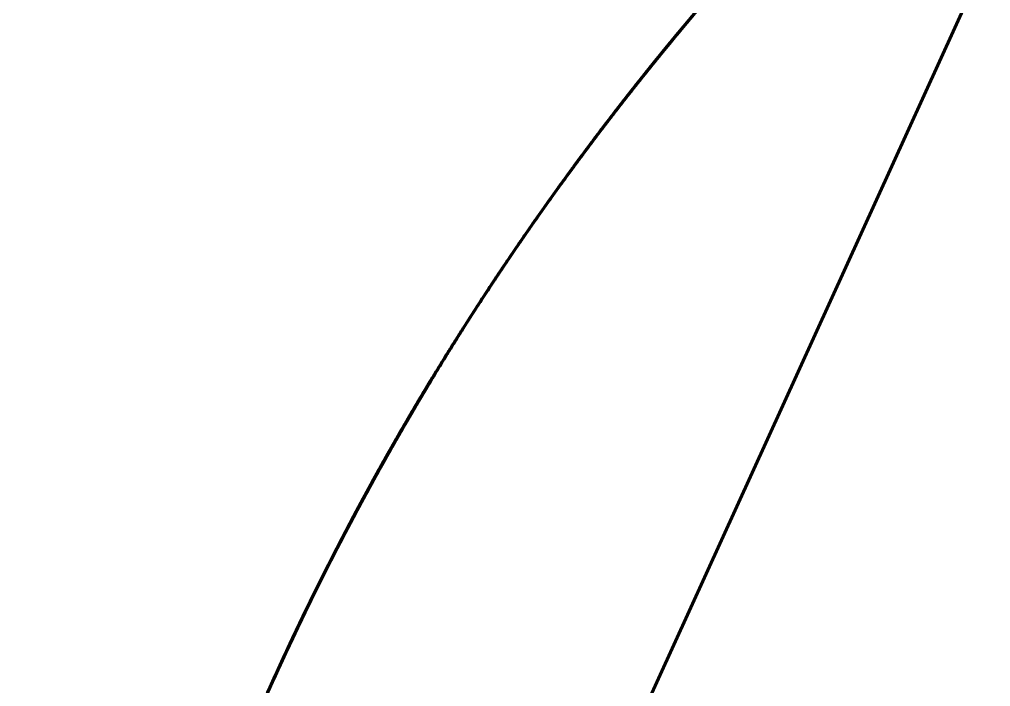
# Model space of a CAD drawing. Header units: millimetres. Extents: x 0 to 840, y 0 to 594.
# Drawn here: x 93.188 to 96.103, y 256.27 to 258.271 of the extents above; entities that cross this region are included whole.
import ezdxf

# ---------------------------------------------------------------- set-up
doc = ezdxf.new("R2010")
doc.units = ezdxf.units.MM
doc.linetypes.add('K5LT_BASIC', pattern=[0])
doc.layers.add('Системный слой', color=7, linetype='Continuous')

msp = doc.modelspace()

# ---------------------------------------------------------------- linework, layer by layer
at = {"layer": 'Системный слой', "color": 5, "linetype": 'K5LT_BASIC', "lineweight": 60, "true_color": 0x0000ff}
for p, q in [((96.57404, 259.51333), (94.91438, 255.8739)), ((94.63274, 257.51734), (94.61082, 257.48443)), ((94.61732, 257.49422), (94.60198, 257.47106)), ((94.39356, 257.13888), (94.37938, 257.11499)), ((94.30593, 256.98835), (94.30012, 256.97813)), ((94.19853, 256.79365), (94.17555, 256.75037)), ((94.20792, 256.81115), (94.1855, 256.76917)), ((94.01315, 256.42592), (93.99289, 256.3829)), ((94.00812, 256.41529), (94.00286, 256.40414)), ((93.98967, 256.37599), (93.98454, 256.36498))]:
    msp.add_line(p, q, dxfattribs=at)
for points, knots in [([(99.60669, 261.04203), (99.58233, 261.03576), (99.29992, 260.96172), (98.76682, 260.79236), (98.02918, 260.47944), (97.32403, 260.09893), (96.65753, 259.65418), (96.03552, 259.14906), (95.46345, 258.58802), (94.94634, 257.97596), (94.48869, 257.31824), (94.09454, 256.62063), (93.76732, 255.88922), (93.5099, 255.13043), (93.32454, 254.3509), (93.21285, 253.55745), (93.17583, 252.75704), (93.21378, 251.95667), (93.32639, 251.16336), (93.51266, 250.38404), (93.76588, 249.64046), (93.97681, 249.16697), (94.08896, 248.94235)], [0.9944152957, 0.9944152957, 0.9944152957, 0.9944152957, 0.9944302992, 0.9945894335, 0.9947485678, 0.9949077021, 0.9950668364, 0.9952259707, 0.995385105, 0.9955442393, 0.9957033736, 0.995862508, 0.9960216423, 0.9961807766, 0.9963399109, 0.9964990452, 0.9966581795, 0.9968173138, 0.9969764481, 0.9971355824, 0.9972947167, 0.997444463, 0.997444463, 0.997444463, 0.997444463]), ([(96.44067, 259.473), (96.23042, 259.30703), (95.82633, 258.95601), (95.3309, 258.43658), (95.04729, 258.08797), (94.93678, 257.94289)], [0.96308020286, 0.96308020286, 0.96308020286, 0.96308020286, 0.96323997454, 0.96339910885, 0.96350788952, 0.96350788952, 0.96350788952, 0.96350788952]), ([(96.0674, 259.16069), (96.03581, 259.1327), (95.80607, 258.92603), (95.39904, 258.51787), (94.88876, 257.90009), (94.43846, 257.23732), (94.05209, 256.53536), (93.79934, 255.95312), (93.67508, 255.60747), (93.64277, 255.51236)], [0.98453879518, 0.98453879518, 0.98453879518, 0.98453879518, 0.98456397199, 0.9847231063, 0.98488224061, 0.98504137492, 0.98520050923, 0.98535964354, 0.985419558, 0.985419558, 0.985419558, 0.985419558]), ([(95.96734, 259.0706), (95.89914, 259.00821), (95.63801, 258.76144), (95.34114, 258.44318), (95.12308, 258.17928), (95.07575, 258.12043)], [0.95252284121, 0.95252284121, 0.95252284121, 0.95252284121, 0.95257797581, 0.95273711012, 0.95278215215, 0.95278215215, 0.95278215215, 0.95278215215]), ([(95.43712, 258.54106), (95.40606, 258.50719), (95.19652, 258.27499), (94.8868, 257.89142), (94.63423, 257.52296), (94.53734, 257.37161)], [0.97403369439, 0.97403369439, 0.97403369439, 0.97403369439, 0.97406110757, 0.97422024188, 0.97432742861, 0.97432742861, 0.97432742861, 0.97432742861]), ([(95.41044, 258.51183), (95.34217, 258.4367), (95.09934, 258.1597), (94.82309, 257.80017), (94.62655, 257.50883), (94.58028, 257.43801)], [0.77110431236, 0.77110431236, 0.77110431236, 0.77110431236, 0.77116486314, 0.77132399745, 0.77137445731, 0.77137445731, 0.77137445731, 0.77137445731]), ([(95.41044, 258.51183), (95.35463, 258.45041), (95.12317, 258.18811), (94.85028, 257.83769), (94.6471, 257.53965), (94.59551, 257.46124)], [0.86723248326, 0.86723248326, 0.86723248326, 0.86723248326, 0.867281986, 0.86744112031, 0.86749710496, 0.86749710496, 0.86749710496, 0.86749710496]), ([(95.41044, 258.51183), (95.22671, 258.30963), (95.00549, 258.04139), (94.80123, 257.76048), (94.75844, 257.69999)], [0.803147036, 0.803147036, 0.803147036, 0.803147036, 0.80330999363, 0.80335418587, 0.80335418587, 0.80335418587, 0.80335418587]), ([(95.41044, 258.51183), (95.36876, 258.46596), (95.25468, 258.33764), (95.14451, 258.20592), (95.07575, 258.12043)], [0.51476252331, 0.51476252331, 0.51476252331, 0.51476252331, 0.51479949077, 0.51486492918, 0.51486492918, 0.51486492918, 0.51486492918]), ([(95.41044, 258.51183), (95.36349, 258.46016), (95.24959, 258.33168), (95.1396, 258.19982), (95.07575, 258.12043)], [0.78178522024, 0.78178522024, 0.78178522024, 0.78178522024, 0.78182686187, 0.78188762611, 0.78188762611, 0.78188762611, 0.78188762611]), ([(95.42664, 258.52961), (95.38303, 258.48188), (95.29312, 258.38123), (95.20563, 258.27847), (95.16071, 258.22439)], [0.696333175795, 0.696333175795, 0.696333175795, 0.696333175795, 0.696371737747, 0.696413670035, 0.696413670035, 0.696413670035, 0.696413670035]), ([(95.41044, 258.51183), (95.37044, 258.46781), (95.28614, 258.37307), (95.20397, 258.27647), (95.16095, 258.22468)], [0.066164392467, 0.066164392467, 0.066164392467, 0.066164392467, 0.066199872693, 0.066240030504, 0.066240030504, 0.066240030504, 0.066240030504]), ([(95.29708, 258.38455), (95.27448, 258.35866), (95.19946, 258.27166), (95.1262, 258.18316), (95.07575, 258.12043)], [0.055517373391, 0.055517373391, 0.055517373391, 0.055517373391, 0.055537873966, 0.055585890464, 0.055585890464, 0.055585890464, 0.055585890464]), ([(95.24293, 258.3219), (95.20263, 258.27482), (94.99154, 258.02273), (94.75801, 257.70868), (94.57727, 257.43381), (94.54369, 257.3815)], [0.84592101966, 0.84592101966, 0.84592101966, 0.84592101966, 0.84595798854, 0.84611712285, 0.84615419679, 0.84615419679, 0.84615419679, 0.84615419679]), ([(95.24053, 258.3191), (95.19757, 258.26887), (95.14241, 258.20283), (95.08825, 258.13598), (95.07575, 258.12043)], [0.664346320055, 0.664346320055, 0.664346320055, 0.664346320055, 0.664385741566, 0.664397639458, 0.664397639458, 0.664397639458, 0.664397639458]), ([(95.20838, 258.28128), (95.1918, 258.26167), (95.004, 258.03744), (94.667, 257.59034), (94.33184, 257.04648), (94.158, 256.71828), (94.11076, 256.62502)], [0.94205979422, 0.94205979422, 0.94205979422, 0.94205979422, 0.94207511139, 0.9422342457, 0.94239338001, 0.94245573552, 0.94245573552, 0.94245573552, 0.94245573552]), ([(95.21969, 258.29464), (95.19238, 258.26247), (95.14406, 258.20467), (95.09651, 258.14625), (95.07575, 258.12043)], [0.578905445426, 0.578905445426, 0.578905445426, 0.578905445426, 0.578930617441, 0.578950376444, 0.578950376444, 0.578950376444, 0.578950376444]), ([(95.17698, 258.24392), (95.15222, 258.21428), (95.11837, 258.1732), (95.0849, 258.13181), (95.07575, 258.12043)], [0.482790458454, 0.482790458454, 0.482790458454, 0.482790458454, 0.48281349459, 0.482822205545, 0.482822205545, 0.482822205545, 0.482822205545]), ([(95.16071, 258.22439), (95.0436, 258.08336), (94.81325, 257.7871), (94.60288, 257.47632), (94.50078, 257.31399)], [0.61096640702, 0.61096640702, 0.61096640702, 0.61096640702, 0.61107574793, 0.61119012754, 0.61119012754, 0.61119012754, 0.61119012754]), ([(95.16071, 258.22439), (95.04701, 258.08747), (94.81639, 257.79144), (94.60572, 257.48084), (94.50078, 257.31399)], [0.79254184093, 0.79254184093, 0.79254184093, 0.79254184093, 0.79264799491, 0.79276556145, 0.79276556145, 0.79276556145, 0.79276556145]), ([(95.16071, 258.22439), (95.12802, 258.18503), (94.92708, 257.93859), (94.70639, 257.63481), (94.53119, 257.36234), (94.50078, 257.31399)], [0.83526547242, 0.83526547242, 0.83526547242, 0.83526547242, 0.83529598982, 0.83545512412, 0.83548919298, 0.83548919298, 0.83548919298, 0.83548919298]), ([(95.16071, 258.22439), (95.09935, 258.1505), (94.87224, 257.86745), (94.65636, 257.56023), (94.5073, 257.32435), (94.50078, 257.31399)], [0.91003182756, 0.91003182756, 0.91003182756, 0.91003182756, 0.91008911521, 0.91024824952, 0.91025554811, 0.91025554811, 0.91025554811, 0.91025554811]), ([(95.16071, 258.22439), (95.1196, 258.17489), (94.91092, 257.91775), (94.69252, 257.61418), (94.52581, 257.35374), (94.5032, 257.31784)], [0.92071273544, 0.92071273544, 0.92071273544, 0.92071273544, 0.92075111394, 0.92091024825, 0.92093555221, 0.92093555221, 0.92093555221, 0.92093555221]), ([(95.16071, 258.22439), (95.13986, 258.19928), (94.94987, 257.96782), (94.73057, 257.67003), (94.54721, 257.38751), (94.50983, 257.32834)], [0.93139364332, 0.93139364332, 0.93139364332, 0.93139364332, 0.93141311267, 0.93157224698, 0.93161399021, 0.93161399021, 0.93161399021, 0.93161399021]), ([(95.16071, 258.22439), (94.99968, 258.03047), (94.80739, 257.77691), (94.62971, 257.51327), (94.59354, 257.45825)], [0.40802915735, 0.40802915735, 0.40802915735, 0.40802915735, 0.4081795035, 0.40821877828, 0.40821877828, 0.40821877828, 0.40821877828]), ([(95.16071, 258.22439), (95.01151, 258.04472), (94.82372, 257.79875), (94.64967, 257.54314), (94.60792, 257.48004)], [0.50415732824, 0.50415732824, 0.50415732824, 0.50415732824, 0.50429662635, 0.50434175853, 0.50434175853, 0.50434175853, 0.50434175853]), ([(95.16071, 258.22439), (95.08752, 258.13625), (94.93852, 257.94931), (94.79749, 257.75628), (94.72628, 257.65423)], [0.81390365667, 0.81390365667, 0.81390365667, 0.81390365667, 0.81397199236, 0.81404621354, 0.81404621354, 0.81404621354, 0.81404621354]), ([(95.16071, 258.22439), (95.0791, 258.12611), (94.95363, 257.96794), (94.83386, 257.80546), (94.79068, 257.74525)], [0.89935091969, 0.89935091969, 0.89935091969, 0.89935091969, 0.89942711649, 0.89947130872, 0.89947130872, 0.89947130872, 0.89947130872]), ([(95.16071, 258.22439), (95.10094, 258.15242), (94.99685, 258.02281), (94.89659, 257.89022), (94.85351, 257.83171)], [0.46143369672, 0.46143369672, 0.46143369672, 0.46143369672, 0.461489497136, 0.461532835937, 0.461532835937, 0.461532835937, 0.461532835937]), ([(95.16071, 258.22439), (95.10436, 258.15653), (95.01265, 258.04255), (94.9239, 257.92627), (94.88915, 257.87976)], [0.643009130631, 0.643009130631, 0.643009130631, 0.643009130631, 0.643061744112, 0.643096374892, 0.643096374892, 0.643096374892, 0.643096374892]), ([(95.16071, 258.22439), (95.11619, 258.17078), (95.02995, 258.0643), (94.94629, 257.95579), (94.90582, 257.90199)], [0.739137301524, 0.739137301524, 0.739137301524, 0.739137301524, 0.739178866964, 0.73921902233, 0.73921902233, 0.73921902233, 0.73921902233]), ([(95.16071, 258.22439), (95.11278, 258.16667), (95.0487, 258.0874), (94.98605, 258.00701), (94.96962, 257.98573)], [0.557561867612, 0.557561867612, 0.557561867612, 0.557561867612, 0.557606619987, 0.55762265737, 0.55762265737, 0.55762265737, 0.55762265737]), ([(95.16071, 258.22439), (95.11437, 258.16858), (95.05258, 258.09223), (94.99213, 258.01482), (94.97641, 257.99451)], [0.108963736771, 0.108963736771, 0.108963736771, 0.108963736771, 0.10900700191, 0.109022319081, 0.109022319081, 0.109022319081, 0.109022319081]), ([(95.16071, 258.22439), (95.13303, 258.19105), (95.08384, 258.1309), (95.03548, 258.07008), (95.01425, 258.04305)], [0.56824277549, 0.56824277549, 0.56824277549, 0.56824277549, 0.568268618714, 0.568289121354, 0.568289121354, 0.568289121354, 0.568289121354]), ([(95.16882, 258.23413), (95.1434, 258.20362), (95.09638, 258.14636), (95.0501, 258.08849), (95.0288, 258.06152)], [0.301217558074, 0.301217558074, 0.301217558074, 0.301217558074, 0.301241247613, 0.301261750253, 0.301261750253, 0.301261750253, 0.301261750253]), ([(95.16071, 258.22439), (95.14304, 258.20311), (95.11462, 258.16855), (95.08647, 258.13376), (95.07575, 258.12043)], [0.034197381634, 0.034197381634, 0.034197381634, 0.034197381634, 0.034213876512, 0.034224074705, 0.034224074705, 0.034224074705, 0.034224074705]), ([(95.16071, 258.22439), (95.14646, 258.20722), (95.118, 258.17268), (95.08982, 258.13792), (95.07575, 258.12043)], [0.215772815547, 0.215772815547, 0.215772815547, 0.215772815547, 0.215786123489, 0.215799508618, 0.215799508618, 0.215799508618, 0.215799508618]), ([(95.16071, 258.22439), (95.14987, 258.21133), (95.12138, 258.17682), (95.09316, 258.14208), (95.07575, 258.12043)], [0.39734824946, 0.39734824946, 0.39734824946, 0.39734824946, 0.397358370465, 0.397374942531, 0.397374942531, 0.397374942531, 0.397374942531]), ([(95.15039, 258.21194), (95.11781, 258.17255), (94.91736, 257.92578), (94.70518, 257.63255), (94.53715, 257.37151), (94.51381, 257.33464)], [0.65369325295, 0.65369325295, 0.65369325295, 0.65369325295, 0.65372374284, 0.65388287715, 0.65390890382, 0.65390890382, 0.65390890382, 0.65390890382]), ([(95.15107, 258.21276), (95.10304, 258.15471), (94.91091, 257.91617), (94.73173, 257.66747), (94.60444, 257.47479)], [0.37598943723, 0.37598943723, 0.37598943723, 0.37598943723, 0.37603437301, 0.37617211542, 0.37617211542, 0.37617211542, 0.37617211542]), ([(95.15107, 258.21276), (95.08964, 258.13852), (94.92638, 257.93428), (94.77261, 257.72271), (94.67945, 257.58641)], [0.72845939713, 0.72845939713, 0.72845939713, 0.72845939713, 0.72851686824, 0.72861533642, 0.72861533642, 0.72861533642, 0.72861533642]), ([(95.15107, 258.21276), (95.02901, 258.06525), (94.87956, 257.87175), (94.73861, 257.67213), (94.7085, 257.62864)], [0.69641667357, 0.69641667357, 0.69641667357, 0.69641667357, 0.69653087206, 0.69656242275, 0.69656242275, 0.69656242275, 0.69656242275]), ([(95.11096, 258.16392), (94.99656, 258.02356), (94.72462, 257.66741), (94.46411, 257.26412), (94.31549, 257.00525), (94.29986, 256.97767)], [0.33327837064, 0.33327837064, 0.33327837064, 0.33327837064, 0.3333863781, 0.33354551241, 0.33356442157, 0.33356442157, 0.33356442157, 0.33356442157]), ([(95.11096, 258.16392), (95.00826, 258.03791), (94.7505, 257.7026), (94.51815, 257.34888), (94.38537, 257.12511)], [0.42940654154, 0.42940654154, 0.42940654154, 0.42940654154, 0.42950350096, 0.42965870435, 0.42965870435, 0.42965870435, 0.42965870435]), ([(95.11096, 258.16392), (95.06497, 258.10749), (94.88336, 257.87878), (94.71358, 257.6409), (94.59318, 257.45769)], [0.27987383124, 0.27987383124, 0.27987383124, 0.27987383124, 0.27991725016, 0.28004801547, 0.28004801547, 0.28004801547, 0.28004801547]), ([(95.05837, 258.09875), (95.00724, 258.03474), (94.90604, 257.90427), (94.80866, 257.77093), (94.76059, 257.70305)], [0.087634138387, 0.087634138387, 0.087634138387, 0.087634138387, 0.087683004456, 0.087732615058, 0.087732615058, 0.087732615058, 0.087732615058]), ([(95.07073, 258.11418), (95.02357, 258.05543), (94.92192, 257.92532), (94.82408, 257.7923), (94.77204, 257.71916)], [0.002182944553, 0.002182944553, 0.002182944553, 0.002182944553, 0.002227880331, 0.002281422327, 0.002281422327, 0.002281422327, 0.002281422327]), ([(95.01425, 258.04305), (94.99302, 258.01602), (94.9153, 257.91582), (94.83982, 257.81391), (94.78602, 257.73875)], [0.365351871673, 0.365351871673, 0.365351871673, 0.365351871673, 0.365372374284, 0.365427505788, 0.365427505788, 0.365427505788, 0.365427505788]), ([(95.01423, 258.04302), (94.98816, 258.00983), (94.92595, 257.9294), (94.86518, 257.84787), (94.83013, 257.7998)], [0.632374576428, 0.632374576428, 0.632374576428, 0.632374576428, 0.632399745385, 0.632435226629, 0.632435226629, 0.632435226629, 0.632435226629]), ([(95.0288, 258.06152), (95.00749, 258.03454), (94.94493, 257.95436), (94.88382, 257.87306), (94.844, 257.81877)], [0.098324500572, 0.098324500572, 0.098324500572, 0.098324500572, 0.098345003183, 0.098385161528, 0.098385161528, 0.098385161528, 0.098385161528]), ([(94.99837, 258.02277), (94.83632, 257.81515), (94.66915, 257.57928), (94.51431, 257.3355), (94.50078, 257.31399)], [0.82463603106, 0.82463603106, 0.82463603106, 0.82463603106, 0.8247931254, 0.8248082851, 0.8248082851, 0.8248082851, 0.8248082851]), ([(94.99485, 258.01826), (94.96068, 257.97442), (94.89894, 257.89359), (94.83864, 257.81167), (94.8116, 257.7743)], [0.354677221937, 0.354677221937, 0.354677221937, 0.354677221937, 0.354710375557, 0.354737889398, 0.354737889398, 0.354737889398, 0.354737889398]), ([(94.97026, 257.98656), (94.92989, 257.93425), (94.77885, 257.73383), (94.63671, 257.52686), (94.53705, 257.37115)], [0.07698159419, 0.07698159419, 0.07698159419, 0.07698159419, 0.07702100573, 0.07713127435, 0.07713127435, 0.07713127435, 0.07713127435]), ([(94.98728, 258.00852), (94.95241, 257.96366), (94.89082, 257.88275), (94.83067, 257.80075), (94.80442, 257.76436)], [0.173104241065, 0.173104241065, 0.173104241065, 0.173104241065, 0.173138128581, 0.173164893171, 0.173164893171, 0.173164893171, 0.173164893171]), ([(94.97778, 257.99628), (94.93984, 257.94727), (94.88738, 257.87798), (94.83599, 257.8079), (94.82134, 257.78774)], [0.888728149618, 0.888728149618, 0.888728149618, 0.888728149618, 0.888765117759, 0.888779983662, 0.888779983662, 0.888779983662, 0.888779983662]), ([(94.94879, 257.95862), (94.90148, 257.89681), (94.8313, 257.80248), (94.76309, 257.70673), (94.74028, 257.67423)], [0.878056690237, 0.878056690237, 0.878056690237, 0.878056690237, 0.878103119033, 0.878126808633, 0.878126808633, 0.878126808633, 0.878126808633]), ([(94.93904, 257.94586), (94.88861, 257.87972), (94.79435, 257.75226), (94.70367, 257.62224), (94.66139, 257.55988)], [0.514909015172, 0.514909015172, 0.514909015172, 0.514909015172, 0.51495862508, 0.515003560903, 0.515003560903, 0.515003560903, 0.515003560903]), ([(94.90582, 257.90199), (94.86534, 257.84819), (94.66764, 257.57882), (94.34071, 257.07383), (94.05253, 256.52152), (93.90803, 256.19668), (93.87325, 256.11509)], [0.96351808773, 0.96351808773, 0.96351808773, 0.96351808773, 0.96355824316, 0.96371737747, 0.96387651178, 0.96392941491, 0.96392941491, 0.96392941491, 0.96392941491]), ([(94.90403, 257.89961), (94.85775, 257.83805), (94.76163, 257.70653), (94.66931, 257.57231), (94.62172, 257.50084)], [0.600367812182, 0.600367812182, 0.600367812182, 0.600367812182, 0.600413749204, 0.600464966738, 0.600464966738, 0.600464966738, 0.600464966738]), ([(94.90461, 257.90038), (94.88981, 257.88071), (94.83327, 257.80483), (94.77799, 257.72801), (94.7378, 257.67069)], [0.258578567105, 0.258578567105, 0.258578567105, 0.258578567105, 0.258593252706, 0.258635010093, 0.258635010093, 0.258635010093, 0.258635010093]), ([(94.90846, 257.9055), (94.88444, 257.8736), (94.83622, 257.80863), (94.78893, 257.74298), (94.76522, 257.70957)], [0.344024556757, 0.344024556757, 0.344024556757, 0.344024556757, 0.34404837683, 0.34407281427, 0.34407281427, 0.34407281427, 0.34407281427]), ([(94.88091, 257.86872), (94.82515, 257.79383), (94.71963, 257.64719), (94.61882, 257.49728), (94.57123, 257.42413)], [0.14109644478, 0.14109644478, 0.14109644478, 0.14109644478, 0.1411521324, 0.14120418668, 0.14120418668, 0.14120418668, 0.14120418668]), ([(94.89139, 257.88276), (94.82579, 257.79504), (94.71791, 257.64487), (94.61497, 257.49129), (94.57386, 257.42816)], [0.85671378937, 0.85671378937, 0.85671378937, 0.85671378937, 0.85677912158, 0.8568240574, 0.8568240574, 0.8568240574, 0.8568240574]), ([(94.8116, 257.7743), (94.78456, 257.73693), (94.67722, 257.58603), (94.57481, 257.43169), (94.50078, 257.31399)], [0.9528687305, 0.9528687305, 0.9528687305, 0.9528687305, 0.95289624443, 0.95297917962, 0.95297917962, 0.95297917962, 0.95297917962]), ([(94.80789, 257.76917), (94.7867, 257.73984), (94.71969, 257.64584), (94.6546, 257.5505), (94.61082, 257.48443)], [0.68584729245, 0.68584729245, 0.68584729245, 0.68584729245, 0.685868873329, 0.685916146234, 0.685916146234, 0.685916146234, 0.685916146234]), ([(94.79068, 257.74525), (94.74915, 257.68736), (94.66743, 257.57036), (94.58866, 257.45135), (94.54997, 257.39127)], [0.76061950621, 0.76061950621, 0.76061950621, 0.76061950621, 0.760661998727, 0.760704625184, 0.760704625184, 0.760704625184, 0.760704625184]), ([(94.75166, 257.6904), (94.64283, 257.53613), (94.50498, 257.32627), (94.37655, 257.11066), (94.34533, 257.05691)], [0.80335652232, 0.80335652232, 0.80335652232, 0.80335652232, 0.80346912794, 0.80350620267, 0.80350620267, 0.80350620267, 0.80350620267]), ([(94.76522, 257.70957), (94.74152, 257.67617), (94.65065, 257.54614), (94.56343, 257.4136), (94.50078, 257.31399)], [0.226582827604, 0.226582827604, 0.226582827604, 0.226582827604, 0.226607256525, 0.226677443975, 0.226677443975, 0.226677443975, 0.226677443975]), ([(94.75341, 257.69288), (94.71544, 257.63909), (94.6423, 257.53291), (94.57158, 257.42509), (94.53757, 257.37197)], [0.215905984013, 0.215905984013, 0.215905984013, 0.215905984013, 0.215945257798, 0.215982884483, 0.215982884483, 0.215982884483, 0.215982884483]), ([(94.7624, 257.7056), (94.72751, 257.65636), (94.65404, 257.55033), (94.58299, 257.44266), (94.54588, 257.38492)], [0.579053754708, 0.579053754708, 0.579053754708, 0.579053754708, 0.579089751751, 0.57913069316, 0.57913069316, 0.57913069316, 0.57913069316]), ([(94.75844, 257.69999), (94.71565, 257.63951), (94.64825, 257.54158), (94.58293, 257.44227), (94.55861, 257.40467)], [0.034328818693, 0.034328818693, 0.034328818693, 0.034328818693, 0.034373010821, 0.03439971926, 0.03439971926, 0.03439971926, 0.03439971926]), ([(94.76527, 257.70964), (94.74774, 257.68493), (94.68482, 257.59525), (94.62363, 257.50436), (94.58028, 257.43801)], [0.589733677071, 0.589733677071, 0.589733677071, 0.589733677071, 0.589751750478, 0.589799022187, 0.589799022187, 0.589799022187, 0.589799022187]), ([(94.73391, 257.66515), (94.61173, 257.49061), (94.47511, 257.27903), (94.34806, 257.06178), (94.32879, 257.02831)], [0.16250818577, 0.16250818577, 0.16250818577, 0.16250818577, 0.16263526416, 0.16265830007, 0.16265830007, 0.16265830007, 0.16265830007]), ([(94.74065, 257.67476), (94.69806, 257.61409), (94.62515, 257.50731), (94.55468, 257.39891), (94.52507, 257.35238)], [0.749955785046, 0.749955785046, 0.749955785046, 0.749955785046, 0.75, 0.750032897313, 0.750032897313, 0.750032897313, 0.750032897313]), ([(94.74761, 257.68465), (94.72537, 257.65307), (94.65369, 257.5498), (94.58429, 257.44496), (94.53734, 257.37161)], [0.493611591458, 0.493611591458, 0.493611591458, 0.493611591458, 0.493634627626, 0.493686574155, 0.493686574155, 0.493686574155, 0.493686574155]), ([(94.73569, 257.66768), (94.70237, 257.62012), (94.6359, 257.52316), (94.57145, 257.42484), (94.53936, 257.37475)], [0.664510240386, 0.664510240386, 0.664510240386, 0.664510240386, 0.664544875875, 0.664580357115, 0.664580357115, 0.664580357115, 0.664580357115]), ([(94.73775, 257.67063), (94.71273, 257.63494), (94.65745, 257.55481), (94.60355, 257.47375), (94.57422, 257.42872)], [0.13046413043, 0.13046413043, 0.13046413043, 0.13046413043, 0.130490133673, 0.130522189582, 0.130522189582, 0.130522189582, 0.130522189582]), ([(94.71752, 257.64164), (94.59081, 257.45933), (94.46524, 257.26275), (94.3479, 257.06135), (94.34235, 257.05178)], [0.06638571173, 0.06638571173, 0.06638571173, 0.06638571173, 0.06651814131, 0.06652473923, 0.06652473923, 0.06652473923, 0.06652473923]), ([(94.72036, 257.64573), (94.70429, 257.62264), (94.66033, 257.55879), (94.61723, 257.49435), (94.59013, 257.45305)], [0.312045603405, 0.312045603405, 0.312045603405, 0.312045603405, 0.31206238065, 0.312091843638, 0.312091843638, 0.312091843638, 0.312091843638]), ([(94.70606, 257.62512), (94.69928, 257.61531), (94.65211, 257.5468), (94.60595, 257.4776), (94.56715, 257.41785)], [0.045027893671, 0.045027893671, 0.045027893671, 0.045027893671, 0.045035009548, 0.045077504179, 0.045077504179, 0.045077504179, 0.045077504179]), ([(94.67702, 257.58285), (94.66065, 257.55888), (94.61134, 257.48586), (94.56317, 257.41209), (94.53139, 257.36229)], [0.48295531274, 0.48295531274, 0.48295531274, 0.48295531274, 0.482972628899, 0.483007863417, 0.483007863417, 0.483007863417, 0.483007863417]), ([(94.66139, 257.55988), (94.6399, 257.52819), (94.58551, 257.44678), (94.53252, 257.36445), (94.50078, 257.31399)], [0.386832666322, 0.386832666322, 0.386832666322, 0.386832666322, 0.386855506047, 0.386891062139, 0.386891062139, 0.386891062139, 0.386891062139]), ([(94.65241, 257.5466), (94.61324, 257.4886), (94.56238, 257.41125), (94.5128, 257.33309), (94.50078, 257.31399)], [0.194579511476, 0.194579511476, 0.194579511476, 0.194579511476, 0.194621260344, 0.194634720346, 0.194634720346, 0.194634720346, 0.194634720346]), ([(94.66647, 257.56736), (94.65066, 257.5441), (94.61867, 257.49652), (94.58716, 257.44861), (94.57123, 257.42413)], [0.301383604993, 0.301383604993, 0.301383604993, 0.301383604993, 0.301400381923, 0.301417804838, 0.301417804838, 0.301417804838, 0.301417804838]), ([(94.61732, 257.49422), (94.58154, 257.44038), (94.50362, 257.32019), (94.42875, 257.19809), (94.3886, 257.13055)], [0.72863744059, 0.72863744059, 0.72863744059, 0.72863744059, 0.728676002546, 0.728722866489, 0.728722866489, 0.728722866489, 0.728722866489]), ([(94.50078, 257.31399), (94.36791, 257.10273), (94.23715, 256.8731), (94.11728, 256.63789), (94.11076, 256.62502)], [0.01305928643, 0.01305928643, 0.01305928643, 0.01305928643, 0.01320814768, 0.0132167502, 0.0132167502, 0.0132167502, 0.0132167502]), ([(94.50078, 257.31399), (94.37929, 257.12082), (94.24769, 256.89172), (94.12693, 256.65695), (94.11076, 256.62502)], [0.73936102208, 0.73936102208, 0.73936102208, 0.73936102208, 0.73949713558, 0.73951848586, 0.73951848586, 0.73951848586, 0.73951848586]), ([(94.50078, 257.31399), (94.46652, 257.25952), (94.33065, 257.03798), (94.20496, 256.81036), (94.11637, 256.63606)], [0.97434099536, 0.97434099536, 0.97434099536, 0.97434099536, 0.97437937619, 0.97449599675, 0.97449599675, 0.97449599675, 0.97449599675]), ([(94.50078, 257.31399), (94.39617, 257.14765), (94.27067, 256.93196), (94.15479, 256.71111), (94.13065, 256.66404)], [0.75004192996, 0.75004192996, 0.75004192996, 0.75004192996, 0.75015913431, 0.75019068527, 0.75019068527, 0.75019068527, 0.75019068527]), ([(94.50078, 257.31399), (94.49592, 257.30626), (94.37107, 257.10705), (94.25446, 256.9027), (94.15033, 256.70217)], [0.18395381246, 0.18395381246, 0.18395381246, 0.18395381246, 0.18395926162, 0.18409403746, 0.18409403746, 0.18409403746, 0.18409403746]), ([(94.50078, 257.31399), (94.42992, 257.20133), (94.30941, 256.9994), (94.19733, 256.79269), (94.15033, 256.70217)], [0.77140374571, 0.77140374571, 0.77140374571, 0.77140374571, 0.77148313176, 0.77154397072, 0.77154397072, 0.77154397072, 0.77154397072]), ([(94.50078, 257.31399), (94.43978, 257.217), (94.31862, 257.01548), (94.20587, 256.80913), (94.15033, 256.70217)], [0.8675319166, 0.8675319166, 0.8675319166, 0.8675319166, 0.86760025461, 0.86767214161, 0.86767214161, 0.86767214161, 0.86767214161]), ([(94.50078, 257.31399), (94.42423, 257.19228), (94.31026, 257.00049), (94.2039, 256.80444), (94.16708, 256.73427)], [0.40825287789, 0.40825287789, 0.40825287789, 0.40825287789, 0.40833863781, 0.40838590415, 0.40838590415, 0.40838590415, 0.40838590415]), ([(94.50078, 257.31399), (94.40318, 257.15881), (94.29358, 256.97144), (94.19124, 256.78013), (94.17555, 256.75037)], [0.66459466694, 0.66459466694, 0.66459466694, 0.66459466694, 0.66470401018, 0.66472407591, 0.66472407591, 0.66472407591, 0.66472407591]), ([(94.50078, 257.31399), (94.45382, 257.23932), (94.35242, 257.07242), (94.25679, 256.90214), (94.20614, 256.80784)], [0.69663739056, 0.69663739056, 0.69663739056, 0.69663739056, 0.69669000637, 0.69675385633, 0.69675385633, 0.69675385633, 0.69675385633]), ([(94.50078, 257.31399), (94.4707, 257.26615), (94.41691, 257.17873), (94.36472, 257.09036), (94.34158, 257.05046)], [0.707318298435, 0.707318298435, 0.707318298435, 0.707318298435, 0.707352005092, 0.707379516207, 0.707379516207, 0.707379516207, 0.707379516207]), ([(94.50078, 257.31399), (94.47202, 257.26826), (94.41951, 257.18299), (94.3685, 257.0968), (94.34533, 257.05691)], [0.258720167594, 0.258720167594, 0.258720167594, 0.258720167594, 0.258752387015, 0.258779900836, 0.258779900836, 0.258779900836, 0.258779900836]), ([(94.50078, 257.31399), (94.49042, 257.29751), (94.44022, 257.21709), (94.39136, 257.13584), (94.3534, 257.07076)], [0.899574640229, 0.899574640229, 0.899574640229, 0.899574640229, 0.899586250796, 0.899631186715, 0.899631186715, 0.899631186715, 0.899631186715]), ([(94.50078, 257.31399), (94.48473, 257.28847), (94.43762, 257.21268), (94.3917, 257.13615), (94.36182, 257.08518)], [0.536423772403, 0.536423772403, 0.536423772403, 0.536423772403, 0.536441756843, 0.536476999583, 0.536476999583, 0.536476999583, 0.536476999583]), ([(94.50078, 257.31399), (94.48606, 257.29058), (94.43956, 257.21585), (94.39423, 257.14041), (94.36369, 257.08836)], [0.087825641562, 0.087825641562, 0.087825641562, 0.087825641562, 0.087842138765, 0.087878135763, 0.087878135763, 0.087878135763, 0.087878135763]), ([(94.50078, 257.31399), (94.49459, 257.30415), (94.44844, 257.23044), (94.40342, 257.15602), (94.36527, 257.09106)], [0.632551943301, 0.632551943301, 0.632551943301, 0.632551943301, 0.632558879695, 0.63260381486, 0.63260381486, 0.63260381486, 0.63260381486]), ([(94.50078, 257.31399), (94.48757, 257.29299), (94.44178, 257.21947), (94.39711, 257.14526), (94.36581, 257.09197)], [0.717999206316, 0.717999206316, 0.717999206316, 0.717999206316, 0.718014003819, 0.718050867716, 0.718050867716, 0.718050867716, 0.718050867716]), ([(94.50078, 257.31399), (94.4889, 257.2951), (94.44372, 257.22263), (94.39962, 257.14949), (94.36765, 257.09511)], [0.269401075475, 0.269401075475, 0.269401075475, 0.269401075475, 0.269414385742, 0.269452012443, 0.269452012443, 0.269452012443, 0.269452012443]), ([(94.50078, 257.31399), (94.49307, 257.30173), (94.44979, 257.23253), (94.4075, 257.16271), (94.3734, 257.10487)], [0.002378378548, 0.002378378548, 0.002378378548, 0.002378378548, 0.002387014641, 0.002427064802, 0.002427064802, 0.002427064802, 0.002427064802]), ([(94.50078, 257.31399), (94.48188, 257.28394), (94.43952, 257.21564), (94.39811, 257.14674), (94.3753, 257.10809)], [0.35484833849, 0.35484833849, 0.35484833849, 0.35484833849, 0.354869509867, 0.354896280121, 0.354896280121, 0.354896280121, 0.354896280121]), ([(94.48226, 257.28441), (94.37883, 257.11845), (94.26714, 256.92475), (94.16319, 256.72694), (94.15033, 256.70217)], [0.38689800136, 0.38689800136, 0.38689800136, 0.38689800136, 0.38701464036, 0.38703128714, 0.38703128714, 0.38703128714, 0.38703128714]), ([(94.49475, 257.30439), (94.46522, 257.2573), (94.39265, 257.13903), (94.32298, 257.01902), (94.28227, 256.94649)], [0.07714698847, 0.07714698847, 0.07714698847, 0.07714698847, 0.077180140039, 0.077229749971, 0.077229749971, 0.077229749971, 0.077229749971]), ([(94.48226, 257.28441), (94.44458, 257.22395), (94.38984, 257.13363), (94.33679, 257.04231), (94.3197, 257.01248)], [0.878219763692, 0.878219763692, 0.878219763692, 0.878219763692, 0.878262253342, 0.878282755842, 0.878282755842, 0.878282755842, 0.878282755842]), ([(94.47743, 257.27664), (94.44556, 257.22539), (94.39478, 257.14177), (94.34545, 257.05729), (94.32677, 257.0248)], [0.611198885237, 0.611198885237, 0.611198885237, 0.611198885237, 0.611234882241, 0.61125723476, 0.61125723476, 0.61125723476, 0.61125723476]), ([(94.44688, 257.22715), (94.41173, 257.16973), (94.30877, 256.99706), (94.21194, 256.82083), (94.15033, 256.70217)], [0.78210497508, 0.78210497508, 0.78210497508, 0.78210497508, 0.78214513049, 0.78222487859, 0.78222487859, 0.78222487859, 0.78222487859]), ([(94.45919, 257.24718), (94.4377, 257.2123), (94.40418, 257.15702), (94.37129, 257.10136), (94.35933, 257.08091)], [0.344183077993, 0.344183077993, 0.344183077993, 0.344183077993, 0.34420751114, 0.344221639837, 0.344221639837, 0.344221639837, 0.344221639837]), ([(94.43906, 257.21435), (94.39288, 257.13864), (94.21249, 256.83228), (93.93047, 256.27682), (93.63611, 255.53158), (93.4127, 254.76209), (93.27777, 254.05656), (93.22833, 253.60832), (93.21406, 253.42494)], [0.95300248289, 0.95300248289, 0.95300248289, 0.95300248289, 0.95305537874, 0.95321451305, 0.95337364736, 0.95353278167, 0.95369191598, 0.95380162372, 0.95380162372, 0.95380162372, 0.95380162372]), ([(94.3753, 257.10809), (94.35249, 257.06944), (94.27489, 256.93558), (94.20095, 256.79965), (94.15033, 256.70217)], [0.504428990383, 0.504428990383, 0.504428990383, 0.504428990383, 0.504455760662, 0.504521273791, 0.504521273791, 0.504521273791, 0.504521273791]), ([(94.35313, 257.0703), (94.32315, 257.01892), (94.25381, 256.89716), (94.18748, 256.77372), (94.15033, 256.70217)], [0.045158662657, 0.045158662657, 0.045158662657, 0.045158662657, 0.045194143858, 0.045242235077, 0.045242235077, 0.045242235077, 0.045242235077]), ([(94.34673, 257.05931), (94.32164, 257.01617), (94.25438, 256.89811), (94.18995, 256.77847), (94.15033, 256.70217)], [0.226736625276, 0.226736625276, 0.226736625276, 0.226736625276, 0.226766390834, 0.226817668988, 0.226817668988, 0.226817668988, 0.226817668988]), ([(94.34533, 257.05691), (94.32216, 257.01703), (94.25531, 256.89979), (94.19126, 256.781), (94.15033, 256.70217)], [0.856910741939, 0.856910741939, 0.856910741939, 0.856910741939, 0.856938255888, 0.856991233741, 0.856991233741, 0.856991233741, 0.856991233741]), ([(94.32741, 257.02592), (94.30503, 256.98702), (94.25389, 256.89649), (94.20441, 256.80505), (94.17683, 256.75279)], [0.493766991657, 0.493766991657, 0.493766991657, 0.493766991657, 0.493793761935, 0.493829004772, 0.493829004772, 0.493829004772, 0.493829004772]), ([(94.31174, 256.99857), (94.28288, 256.94798), (94.22813, 256.84969), (94.17534, 256.75033), (94.15033, 256.70217)], [0.21606965456, 0.21606965456, 0.21606965456, 0.21606965456, 0.216104392107, 0.216136761112, 0.216136761112, 0.216136761112, 0.216136761112]), ([(94.31011, 256.99571), (94.27265, 256.92997), (94.21876, 256.83245), (94.1668, 256.73389), (94.15033, 256.70217)], [0.119942137014, 0.119942137014, 0.119942137014, 0.119942137014, 0.119987269256, 0.120008590216, 0.120008590216, 0.120008590216, 0.120008590216]), ([(94.3197, 257.01248), (94.30261, 256.98266), (94.24864, 256.88714), (94.19652, 256.79059), (94.16161, 256.72382)], [0.675345506161, 0.675345506161, 0.675345506161, 0.675345506161, 0.675366008912, 0.675410944738, 0.675410944738, 0.675410944738, 0.675410944738]), ([(94.32156, 257.01573), (94.29728, 256.9734), (94.24633, 256.88278), (94.19705, 256.79124), (94.17137, 256.74243)], [0.760792025652, 0.760792025652, 0.760792025652, 0.760792025652, 0.760821133036, 0.76085403162, 0.76085403162, 0.76085403162, 0.76085403162]), ([(94.29779, 256.97401), (94.25548, 256.89928), (94.20605, 256.8088), (94.15826, 256.71745), (94.15033, 256.70217)], [0.023818928861, 0.023818928861, 0.023818928861, 0.023818928861, 0.023870146404, 0.023880419318, 0.023880419318, 0.023880419318, 0.023880419318]), ([(94.28227, 256.94649), (94.24157, 256.87395), (94.19744, 256.79258), (94.15465, 256.7105), (94.15033, 256.70217)], [0.290847907496, 0.290847907496, 0.290847907496, 0.290847907496, 0.290897517505, 0.290903116245, 0.290903116245, 0.290903116245, 0.290903116245]), ([(94.2747, 256.93297), (94.26758, 256.92022), (94.23809, 256.86713), (94.20916, 256.81372), (94.18752, 256.77298)], [0.312212803703, 0.312212803703, 0.312212803703, 0.312212803703, 0.312221514959, 0.312249028801, 0.312249028801, 0.312249028801, 0.312249028801]), ([(94.26716, 256.91943), (94.23312, 256.85827), (94.18095, 256.76175), (94.13065, 256.66424), (94.11269, 256.62882)], [0.921027633692, 0.921027633692, 0.921027633692, 0.921027633692, 0.921069382559, 0.921093072142, 0.921093072142, 0.921093072142, 0.921093072142]), ([(94.27288, 256.9297), (94.24067, 256.87201), (94.19955, 256.7963), (94.15958, 256.71998), (94.15033, 256.70217)], [0.654002599696, 0.654002599696, 0.654002599696, 0.654002599696, 0.654042011458, 0.654053984071, 0.654053984071, 0.654053984071, 0.654053984071]), ([(94.26687, 256.91893), (94.24956, 256.88781), (94.21012, 256.81588), (94.17173, 256.74338), (94.15033, 256.70217)], [0.483110526338, 0.483110526338, 0.483110526338, 0.483110526338, 0.483131763208, 0.483159458041, 0.483159458041, 0.483159458041, 0.483159458041]), ([(94.21933, 256.8323), (94.20805, 256.81147), (94.17121, 256.74272), (94.1353, 256.67348), (94.11076, 256.62502)], [0.835600133148, 0.835600133148, 0.835600133148, 0.835600133148, 0.835614258434, 0.835646656753, 0.835646656753, 0.835646656753, 0.835646656753]), ([(94.21553, 256.82526), (94.18793, 256.77418), (94.15281, 256.70753), (94.11857, 256.64043), (94.11076, 256.62502)], [0.643345381103, 0.643345381103, 0.643345381103, 0.643345381103, 0.643380012731, 0.643390314958, 0.643390314958, 0.643390314958, 0.643390314958]), ([(94.19129, 256.78007), (94.17455, 256.74862), (94.11135, 256.62811), (94.05104, 256.50611), (94.00812, 256.41529)], [0.824931011494, 0.824931011494, 0.824931011494, 0.824931011494, 0.824952259707, 0.825012174157, 0.825012174157, 0.825012174157, 0.825012174157]), ([(94.15033, 256.70217), (94.12675, 256.65676), (94.07185, 256.54868), (94.01927, 256.43946), (93.98967, 256.37599)], [0.899714865232, 0.899714865232, 0.899714865232, 0.899714865232, 0.899745385105, 0.899787163047, 0.899787163047, 0.899787163047, 0.899787163047]), ([(94.15033, 256.70217), (94.13889, 256.68015), (94.08768, 256.58046), (94.03843, 256.47977), (94.00129, 256.40079)], [0.728820339201, 0.728820339201, 0.728820339201, 0.728820339201, 0.728835136856, 0.728887190239, 0.728887190239, 0.728887190239, 0.728887190239]), ([(94.11076, 256.62502), (94.05773, 256.52031), (93.89121, 256.17401), (93.6834, 255.65493), (93.55154, 255.23373), (93.50455, 255.06582)], [0.86768938037, 0.86768938037, 0.86768938037, 0.86768938037, 0.86775938892, 0.86791852323, 0.86802252052, 0.86802252052, 0.86802252052, 0.86802252052]), ([(94.11076, 256.62502), (94.08042, 256.56512), (93.93305, 256.26542), (93.7633, 255.86215), (93.64218, 255.51256), (93.61018, 255.41453)], [0.97449845914, 0.97449845914, 0.97449845914, 0.97449845914, 0.9745385105, 0.97469764481, 0.97475915255, 0.97475915255, 0.97475915255, 0.97475915255]), ([(94.11076, 256.62502), (94.09233, 256.58863), (94.04233, 256.48812), (93.99431, 256.38663), (93.96455, 256.32164)], [0.803603933103, 0.803603933103, 0.803603933103, 0.803603933103, 0.803628262253, 0.803670894759, 0.803670894759, 0.803670894759, 0.803670894759]), ([(94.11076, 256.62502), (94.08992, 256.58386), (94.04606, 256.4955), (94.00374, 256.40639), (93.98165, 256.35875)], [0.622028499191, 0.622028499191, 0.622028499191, 0.622028499191, 0.622056015277, 0.622087338153, 0.622087338153, 0.622087338153, 0.622087338153]), ([(94.11076, 256.62502), (94.10295, 256.6096), (94.0615, 256.52713), (94.02138, 256.44398), (93.98967, 256.37599)], [0.00253584232, 0.00253584232, 0.00253584232, 0.00253584232, 0.00254614895, 0.002590901365, 0.002590901365, 0.002590901365, 0.002590901365]), ([(94.11076, 256.62502), (94.097, 256.59785), (94.05573, 256.51527), (94.01581, 256.43204), (93.98967, 256.37599)], [0.087983105335, 0.087983105335, 0.087983105335, 0.087983105335, 0.088001273075, 0.088038164383, 0.088038164383, 0.088038164383, 0.088038164383]), ([(94.11076, 256.62502), (94.07672, 256.55781), (94.0361, 256.47491), (93.99684, 256.39136), (93.98967, 256.37599)], [0.162749460472, 0.162749460472, 0.162749460472, 0.162749460472, 0.162794398473, 0.162804519517, 0.162804519517, 0.162804519517, 0.162804519517]), ([(94.11076, 256.62502), (94.09105, 256.58609), (94.04997, 256.50342), (94.01024, 256.42009), (93.98967, 256.37599)], [0.17343036835, 0.17343036835, 0.17343036835, 0.17343036835, 0.1734563972, 0.173485427399, 0.173485427399, 0.173485427399, 0.173485427399]), ([(94.11076, 256.62502), (94.10537, 256.61437), (94.06383, 256.53193), (94.02364, 256.44883), (93.98967, 256.37599)], [0.184111276233, 0.184111276233, 0.184111276233, 0.184111276233, 0.184118395926, 0.184166335277, 0.184166335277, 0.184166335277, 0.184166335277]), ([(94.11076, 256.62502), (94.08509, 256.57433), (94.0442, 256.49156), (94.00467, 256.40815), (93.98967, 256.37599)], [0.258877631366, 0.258877631366, 0.258877631366, 0.258877631366, 0.258911521324, 0.258932690415, 0.258932690415, 0.258932690415, 0.258932690415]), ([(94.11076, 256.62502), (94.09941, 256.60261), (94.05807, 256.52008), (94.01807, 256.43688), (93.98967, 256.37599)], [0.269558539247, 0.269558539247, 0.269558539247, 0.269558539247, 0.269573520051, 0.269613598295, 0.269613598295, 0.269613598295, 0.269613598295]), ([(94.11076, 256.62502), (94.07318, 256.55082), (94.03268, 256.46786), (93.99352, 256.38426), (93.98967, 256.37599)], [0.429772157402, 0.429772157402, 0.429772157402, 0.429772157402, 0.429821769574, 0.429827216444, 0.429827216444, 0.429827216444, 0.429827216444]), ([(94.11076, 256.62502), (94.08155, 256.56734), (94.04078, 256.48452), (94.00135, 256.40105), (93.98967, 256.37599)], [0.525900328295, 0.525900328295, 0.525900328295, 0.525900328295, 0.525938892425, 0.525955387343, 0.525955387343, 0.525955387343, 0.525955387343]), ([(94.11076, 256.62502), (94.08396, 256.57211), (94.04311, 256.48932), (94.00361, 256.40589), (93.98967, 256.37599)], [0.707475762207, 0.707475762207, 0.707475762207, 0.707475762207, 0.707511139402, 0.707530821256, 0.707530821256, 0.707530821256, 0.707530821256]), ([(94.11076, 256.62502), (94.09829, 256.60039), (94.05698, 256.51784), (94.01701, 256.43462), (93.98967, 256.37599)], [0.718156670088, 0.718156670088, 0.718156670088, 0.718156670088, 0.718173138129, 0.718211729136, 0.718211729136, 0.718211729136, 0.718211729136]), ([(94.10907, 256.62167), (94.0864, 256.57686), (94.046, 256.49524), (94.00692, 256.41299), (93.98967, 256.37599)], [0.440453811115, 0.440453811115, 0.440453811115, 0.440453811115, 0.440483768301, 0.440508124328, 0.440508124328, 0.440508124328, 0.440508124328]), ([(94.11076, 256.62502), (94.10424, 256.61215), (94.0669, 256.53795), (94.03064, 256.4632), (94.00142, 256.40109)], [0.632709407073, 0.632709407073, 0.632709407073, 0.632709407073, 0.632718014004, 0.632758953811, 0.632758953811, 0.632758953811, 0.632758953811]), ([(94.11076, 256.62502), (94.09587, 256.59562), (94.06168, 256.52713), (94.02841, 256.45819), (94.00977, 256.41878)], [0.536581236175, 0.536581236175, 0.536581236175, 0.536581236175, 0.536600891152, 0.536626894488, 0.536626894488, 0.536626894488, 0.536626894488]), ([(94.11076, 256.62502), (94.10183, 256.60738), (94.06759, 256.53919), (94.03427, 256.47054), (94.01008, 256.41945)], [0.45113397316, 0.45113397316, 0.45113397316, 0.45113397316, 0.451145767028, 0.451179484984, 0.451179484984, 0.451179484984, 0.451179484984]), ([(94.08581, 256.57535), (94.06635, 256.5363), (94.03395, 256.47001), (94.00241, 256.40331), (93.98967, 256.37599)], [0.077313247725, 0.077313247725, 0.077313247725, 0.077313247725, 0.077339274348, 0.077357256502, 0.077357256502, 0.077357256502, 0.077357256502]), ([(94.08414, 256.57201), (94.07589, 256.55543), (94.04546, 256.49378), (94.01577, 256.43177), (93.99448, 256.38628)], [0.355017596125, 0.355017596125, 0.355017596125, 0.355017596125, 0.355028644176, 0.355058601389, 0.355058601389, 0.355058601389, 0.355058601389]), ([(94.06397, 256.53121), (94.02873, 256.45946), (93.98255, 256.36199), (93.93822, 256.26367), (93.92687, 256.23817)], [0.419112092288, 0.419112092288, 0.419112092288, 0.419112092288, 0.419159770847, 0.419176420006, 0.419176420006, 0.419176420006, 0.419176420006]), ([(94.06397, 256.53121), (94.04852, 256.49975), (94.02178, 256.44446), (93.99565, 256.38888), (93.98454, 256.36498)], [0.34434573715, 0.34434573715, 0.34434573715, 0.34434573715, 0.344366645449, 0.344382367635, 0.344382367635, 0.344382367635, 0.344382367635]), ([(94.05632, 256.51559), (94.0366, 256.47522), (94.00253, 256.40409), (93.96946, 256.3325), (93.95541, 256.30161)], [0.878394588309, 0.878394588309, 0.878394588309, 0.878394588309, 0.878421387651, 0.878441627231, 0.878441627231, 0.878441627231, 0.878441627231]), ([(94.05135, 256.50541), (94.03911, 256.48026), (94.00967, 256.41906), (93.98097, 256.35751), (93.96435, 256.3212)], [0.792949578814, 0.792949578814, 0.792949578814, 0.792949578814, 0.792966263526, 0.792990083259, 0.792990083259, 0.792990083259, 0.792990083259]), ([(94.0474, 256.49727), (94.03416, 256.47002), (94.01481, 256.42964), (93.99578, 256.3891), (93.98967, 256.37599)], [0.611375943154, 0.611375943154, 0.611375943154, 0.611375943154, 0.61139401655, 0.611402650358, 0.611402650358, 0.611402650358, 0.611402650358])]:
    msp.add_open_spline(points, degree=3, knots=knots, dxfattribs=at)
for points in [[(95.21211, 258.28569), (95.19761, 258.26856), (95.18318, 258.25138), (95.16882, 258.23413)], [(95.19693, 258.26771), (95.15599, 258.21907), (95.1156, 258.16997), (95.07575, 258.12043)], [(95.16071, 258.22439), (95.11278, 258.16667), (95.06561, 258.10833), (95.01922, 258.04937)], [(95.16071, 258.22439), (95.12146, 258.17712), (95.08272, 258.12944), (95.0445, 258.08134)], [(95.16071, 258.22439), (95.1271, 258.18392), (95.09387, 258.14314), (95.06101, 258.10205)], [(95.16369, 258.22797), (95.13409, 258.19236), (95.10477, 258.15652), (95.07575, 258.12043)], [(95.16071, 258.22439), (95.13212, 258.18996), (95.1038, 258.15531), (95.07575, 258.12043)], [(95.16071, 258.22439), (95.13212, 258.18996), (95.1038, 258.15531), (95.07575, 258.12043)], [(95.16071, 258.22439), (95.13212, 258.18996), (95.1038, 258.15531), (95.07575, 258.12043)], [(95.16071, 258.22439), (95.13212, 258.18996), (95.1038, 258.15531), (95.07575, 258.12043)], [(95.16071, 258.22439), (95.13212, 258.18996), (95.1038, 258.15531), (95.07575, 258.12043)], [(95.16071, 258.22439), (95.13212, 258.18996), (95.1038, 258.1553), (95.07575, 258.12043)], [(95.16071, 258.22439), (95.13212, 258.18996), (95.1038, 258.15531), (95.07575, 258.12043)], [(95.16071, 258.22439), (95.13212, 258.18996), (95.1038, 258.15531), (95.07575, 258.12043)], [(95.16071, 258.22439), (95.13212, 258.18996), (95.1038, 258.1553), (95.07575, 258.12043)], [(95.16071, 258.22439), (95.13212, 258.18996), (95.1038, 258.15531), (95.07575, 258.12043)], [(95.16071, 258.22439), (95.13212, 258.18996), (95.1038, 258.15531), (95.07575, 258.12043)], [(95.16071, 258.22439), (95.13212, 258.18996), (95.1038, 258.1553), (95.07575, 258.12043)], [(95.16071, 258.22439), (95.13212, 258.18996), (95.1038, 258.15531), (95.07575, 258.12043)], [(95.16071, 258.22439), (95.13212, 258.18996), (95.1038, 258.15531), (95.07575, 258.12043)], [(95.16071, 258.22439), (95.13212, 258.18996), (95.1038, 258.1553), (95.07575, 258.12043)], [(95.16071, 258.22439), (95.13212, 258.18996), (95.1038, 258.15531), (95.07575, 258.12043)], [(95.16071, 258.22439), (95.13212, 258.18996), (95.1038, 258.1553), (95.07575, 258.12043)], [(95.16071, 258.22439), (95.13212, 258.18996), (95.1038, 258.1553), (95.07575, 258.12043)], [(95.16071, 258.22439), (95.13212, 258.18996), (95.1038, 258.1553), (95.07575, 258.12043)], [(95.16071, 258.22439), (95.13212, 258.18996), (95.1038, 258.15531), (95.07575, 258.12043)], [(95.16071, 258.22439), (95.13212, 258.18996), (95.1038, 258.1553), (95.07575, 258.12043)], [(95.16071, 258.22439), (95.13212, 258.18996), (95.1038, 258.1553), (95.07575, 258.12043)], [(95.16071, 258.22439), (95.13212, 258.18996), (95.1038, 258.15531), (95.07575, 258.12043)], [(95.16071, 258.22439), (95.13212, 258.18996), (95.1038, 258.1553), (95.07575, 258.12043)], [(95.16071, 258.22439), (95.13212, 258.18996), (95.1038, 258.1553), (95.07575, 258.12043)], [(95.15039, 258.21194), (95.1253, 258.18161), (95.10042, 258.15111), (95.07575, 258.12043)], [(95.12279, 258.1784), (95.10703, 258.15914), (95.09135, 258.13982), (95.07575, 258.12043)], [(95.11795, 258.17248), (95.10381, 258.15518), (95.08975, 258.13784), (95.07575, 258.12043)], [(95.11096, 258.16392), (95.09918, 258.14946), (95.08744, 258.13497), (95.07575, 258.12043)], [(95.11096, 258.16392), (95.09918, 258.14946), (95.08744, 258.13497), (95.07575, 258.12043)], [(95.11096, 258.16392), (95.09918, 258.14946), (95.08744, 258.13497), (95.07575, 258.12043)], [(95.11096, 258.16392), (95.09918, 258.14946), (95.08744, 258.13497), (95.07575, 258.12043)], [(95.11096, 258.16392), (95.09918, 258.14946), (95.08744, 258.13497), (95.07575, 258.12043)], [(95.11096, 258.16392), (95.09918, 258.14946), (95.08744, 258.13497), (95.07575, 258.12043)], [(95.11096, 258.16392), (95.09918, 258.14946), (95.08744, 258.13497), (95.07575, 258.12043)], [(95.11096, 258.16392), (95.09918, 258.14946), (95.08744, 258.13497), (95.07575, 258.12043)], [(95.11096, 258.16392), (95.09918, 258.14946), (95.08744, 258.13497), (95.07575, 258.12043)], [(95.11096, 258.16392), (95.09918, 258.14946), (95.08744, 258.13497), (95.07575, 258.12043)], [(95.11096, 258.16392), (95.09918, 258.14946), (95.08744, 258.13497), (95.07575, 258.12043)], [(95.11096, 258.16392), (95.09918, 258.14946), (95.08744, 258.13497), (95.07575, 258.12043)], [(95.11096, 258.16392), (95.09918, 258.14946), (95.08744, 258.13497), (95.07575, 258.12043)], [(95.11096, 258.16392), (95.09918, 258.14946), (95.08744, 258.13497), (95.07575, 258.12043)], [(95.11096, 258.16392), (95.09918, 258.14946), (95.08744, 258.13497), (95.07575, 258.12043)], [(95.11096, 258.16392), (95.09918, 258.14946), (95.08744, 258.13497), (95.07575, 258.12043)], [(95.11096, 258.16392), (95.09918, 258.14946), (95.08744, 258.13497), (95.07575, 258.12043)], [(95.11096, 258.16392), (95.09918, 258.14946), (95.08744, 258.13497), (95.07575, 258.12043)], [(94.94618, 257.9552), (94.90691, 257.90385), (94.86822, 257.85204), (94.83013, 257.79981)], [(94.90846, 257.9055), (94.88069, 257.86863), (94.85322, 257.83154), (94.82606, 257.79422)], [(94.9174, 257.91735), (94.89829, 257.89207), (94.87932, 257.86668), (94.8605, 257.84119)], [(94.88404, 257.87291), (94.85562, 257.8348), (94.82752, 257.79645), (94.79975, 257.75788)], [(94.89534, 257.88803), (94.86667, 257.84976), (94.83832, 257.81124), (94.81029, 257.77249)], [(94.88404, 257.87291), (94.87062, 257.85492), (94.85728, 257.83688), (94.84401, 257.81878)], [(94.87001, 257.85404), (94.85664, 257.83602), (94.84335, 257.81794), (94.83013, 257.7998)], [(94.70606, 257.62512), (94.67608, 257.58176), (94.6465, 257.53813), (94.61732, 257.49422)], [(94.68816, 257.59913), (94.66173, 257.5606), (94.63561, 257.52186), (94.60981, 257.4829)], [(94.65241, 257.5466), (94.64284, 257.53243), (94.63332, 257.51824), (94.62383, 257.50401)], [(94.50078, 257.31399), (94.37562, 257.11498), (94.25867, 256.91081), (94.15033, 256.70217)], [(94.50078, 257.31399), (94.43628, 257.21143), (94.37395, 257.10749), (94.31386, 257.00228)], [(94.50078, 257.31399), (94.44874, 257.23124), (94.39812, 257.14761), (94.34894, 257.06312)], [(94.50078, 257.31399), (94.45448, 257.24037), (94.4093, 257.16605), (94.36527, 257.09106)], [(94.50078, 257.31399), (94.4558, 257.24247), (94.41188, 257.17029), (94.36904, 257.09747)], [(94.50078, 257.31399), (94.45733, 257.2449), (94.41486, 257.17518), (94.3734, 257.10487)], [(94.50078, 257.31399), (94.45865, 257.24701), (94.41746, 257.17944), (94.37721, 257.11132)], [(94.50078, 257.31399), (94.45939, 257.24817), (94.41889, 257.18179), (94.37931, 257.11487)], [(94.50078, 257.31399), (94.46851, 257.26269), (94.43679, 257.21104), (94.40563, 257.15906)], [(94.48029, 257.28124), (94.4223, 257.18811), (94.36611, 257.09386), (94.31174, 256.99857)], [(94.49475, 257.30439), (94.45056, 257.23391), (94.40739, 257.16279), (94.36527, 257.09105)], [(94.45919, 257.24718), (94.43219, 257.20336), (94.40558, 257.15929), (94.37938, 257.11499)], [(94.43436, 257.20662), (94.41991, 257.18289), (94.40559, 257.15908), (94.39138, 257.13521)], [(94.43436, 257.20662), (94.42065, 257.18411), (94.40706, 257.16152), (94.39356, 257.13888)], [(94.43436, 257.20662), (94.42065, 257.1841), (94.40705, 257.16152), (94.39356, 257.13888)], [(94.41197, 257.16962), (94.40015, 257.14998), (94.38842, 257.1303), (94.37676, 257.11057)], [(94.42099, 257.18458), (94.40744, 257.16217), (94.394, 257.13969), (94.38065, 257.11715)], [(94.41995, 257.18286), (94.40675, 257.16102), (94.39366, 257.13911), (94.38065, 257.11715)], [(94.4241, 257.18972), (94.41109, 257.16824), (94.39818, 257.1467), (94.38537, 257.1251)], [(94.31386, 257.00228), (94.2621, 256.91165), (94.212, 256.82007), (94.16359, 256.72761)], [(94.29408, 256.96745), (94.2446, 256.87988), (94.19668, 256.79143), (94.15033, 256.70217)], [(94.26687, 256.91893), (94.22699, 256.84724), (94.18813, 256.77498), (94.15033, 256.70217)], [(94.26716, 256.91943), (94.22776, 256.84864), (94.18937, 256.77728), (94.15201, 256.7054)], [(94.25704, 256.90121), (94.2206, 256.83533), (94.18502, 256.76898), (94.15033, 256.70217)], [(94.25204, 256.89215), (94.21734, 256.82925), (94.18343, 256.76592), (94.15033, 256.70217)], [(94.24507, 256.87949), (94.21279, 256.82076), (94.18121, 256.76164), (94.15033, 256.70217)], [(94.24209, 256.87407), (94.21085, 256.81712), (94.18026, 256.75982), (94.15033, 256.70217)], [(94.25343, 256.89467), (94.2244, 256.84209), (94.19592, 256.78921), (94.16801, 256.73604)], [(94.25204, 256.89215), (94.2292, 256.85075), (94.20671, 256.80917), (94.18456, 256.76741)], [(94.23027, 256.85244), (94.20312, 256.80261), (94.17647, 256.75252), (94.15033, 256.70217)], [(94.23625, 256.86339), (94.21469, 256.82397), (94.19345, 256.78437), (94.17252, 256.74461)], [(94.22347, 256.83994), (94.19867, 256.79424), (94.17429, 256.74831), (94.15033, 256.70217)], [(94.20792, 256.81115), (94.19796, 256.79264), (94.18808, 256.77408), (94.17826, 256.75549)], [(94.1723, 256.7442), (94.15214, 256.70589), (94.13227, 256.66743), (94.11269, 256.62882)], [(94.15033, 256.70217), (94.13701, 256.67652), (94.12382, 256.6508), (94.11076, 256.62502)], [(94.15033, 256.70217), (94.13701, 256.67652), (94.12382, 256.6508), (94.11076, 256.62502)], [(94.11076, 256.62502), (94.06906, 256.54267), (94.02868, 256.45964), (93.98967, 256.37599)], [(94.11076, 256.62502), (94.06906, 256.54267), (94.02868, 256.45964), (93.98967, 256.37599)], [(94.11076, 256.62502), (94.06906, 256.54267), (94.02868, 256.45964), (93.98967, 256.37599)], [(94.11076, 256.62502), (94.06906, 256.54267), (94.02868, 256.45964), (93.98967, 256.37599)], [(94.11076, 256.62502), (94.06906, 256.54267), (94.02868, 256.45964), (93.98967, 256.37599)], [(94.11076, 256.62502), (94.07653, 256.55742), (94.04319, 256.48937), (94.01076, 256.42088)], [(94.0913, 256.58635), (94.05647, 256.5167), (94.02258, 256.44656), (93.98967, 256.37599)], [(94.08772, 256.57918), (94.05414, 256.51188), (94.02146, 256.44414), (93.98967, 256.37599)], [(94.08414, 256.57201), (94.05182, 256.50707), (94.02033, 256.44172), (93.98967, 256.37599)], [(94.0789, 256.56144), (94.04841, 256.49999), (94.01866, 256.43816), (93.98967, 256.37599)], [(94.07015, 256.54376), (94.05167, 256.50628), (94.03346, 256.46867), (94.01553, 256.43092)], [(94.04925, 256.50108), (94.01759, 256.43597), (93.98675, 256.37046), (93.95676, 256.30457)], [(94.05625, 256.51544), (94.03363, 256.46916), (94.01144, 256.42267), (93.98967, 256.37599)], [(94.05438, 256.51162), (94.03241, 256.4666), (94.01084, 256.42138), (93.98967, 256.37599)], [(94.05351, 256.50984), (94.03185, 256.46541), (94.01056, 256.42079), (93.98967, 256.37599)], [(94.05251, 256.50778), (94.03119, 256.46403), (94.01024, 256.42009), (93.98967, 256.37599)], [(94.04737, 256.49721), (94.02782, 256.45695), (94.00858, 256.41654), (93.98967, 256.37599)], [(94.05603, 256.515), (94.03516, 256.47226), (94.01464, 256.42936), (93.99448, 256.38628)], [(94.04737, 256.49721), (94.02947, 256.46036), (94.01184, 256.42338), (93.99448, 256.38628)], [(94.05954, 256.52218), (94.04021, 256.4827), (94.02119, 256.44308), (94.00247, 256.40331)], [(94.04632, 256.49506), (94.03228, 256.46613), (94.01841, 256.43713), (94.0047, 256.40805)], [(94.0579, 256.51882), (94.04223, 256.48678), (94.02676, 256.45464), (94.01149, 256.42241)], [(94.04387, 256.49), (94.02552, 256.45213), (94.00745, 256.41412), (93.98967, 256.37599)], [(94.03407, 256.46971), (94.01908, 256.43856), (94.00428, 256.40732), (93.98967, 256.37599)], [(94.0318, 256.46497), (94.01758, 256.43539), (94.00354, 256.40573), (93.98967, 256.37599)], [(94.0318, 256.46497), (94.02038, 256.44121), (94.00907, 256.4174), (93.99788, 256.39354)], [(94.03786, 256.47756), (94.02503, 256.45099), (94.01235, 256.42435), (93.9998, 256.39764)], [(94.01819, 256.43653), (94.0086, 256.41639), (93.9991, 256.3962), (93.98967, 256.37599)], [(94.01696, 256.43394), (94.00779, 256.41465), (93.99869, 256.39534), (93.98967, 256.37599)], [(93.98967, 256.37599), (93.98238, 256.36037), (93.97514, 256.34473), (93.96795, 256.32906)]]:
    msp.add_open_spline(points, degree=3, dxfattribs=at)

doc.saveas('drawing.dxf')
